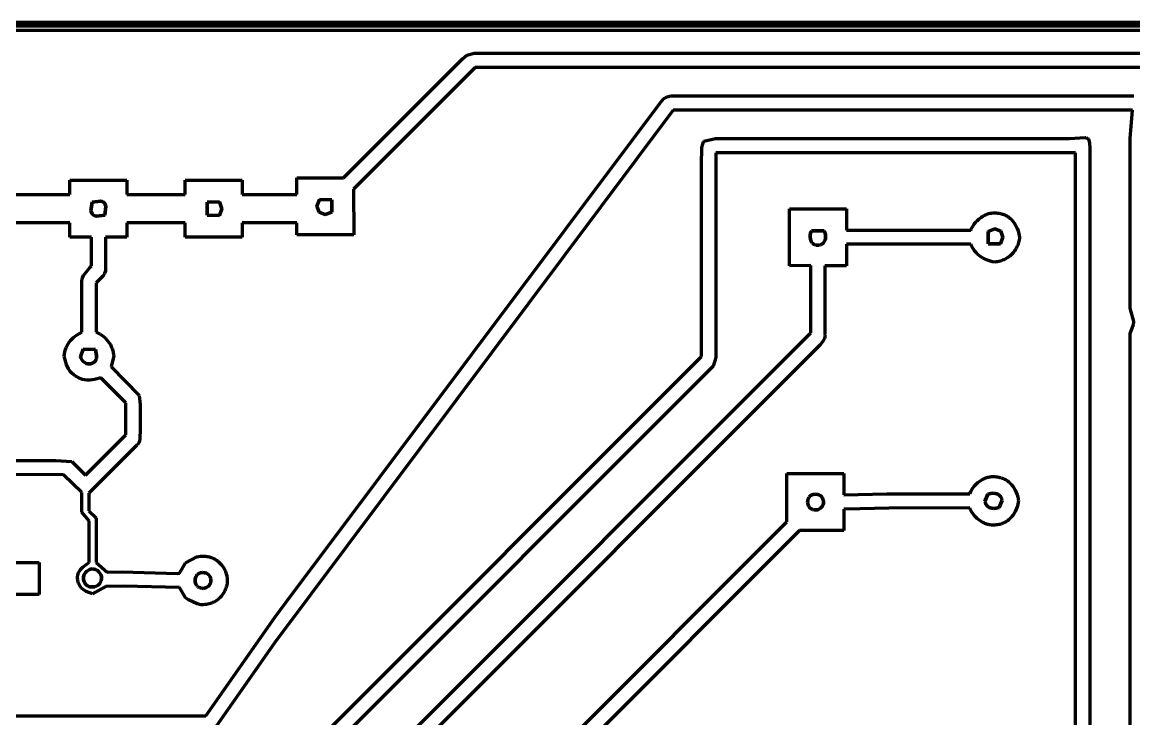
# Model space of a CAD drawing. Header units: millimetres. Extents: x 0 to 15.4, y 0 to 12.6.
# Drawn here: x 5.18 to 11.68, y 8.54 to 12.61 of the extents above; entities that cross this region are included whole.
import ezdxf

# ---------------------------------------------------------------- set-up
doc = ezdxf.new("R2010")
doc.units = ezdxf.units.MM
doc.layers.add('color#000000ff', color=7, linetype='CONTINUOUS', lineweight=100)
doc.layers.add('color#ffffffff', color=7, linetype='CONTINUOUS', lineweight=100)

msp = doc.modelspace()

# ---------------------------------------------------------------- linework, layer by layer
at = {"layer": 'color#000000ff'}
for p, q in [((0.2778, 12.5902), (15.375, 12.5902)), ((15.3472, 12.5625), (0.3055, 12.5625)), ((7.7803, 12.4178), (7.8233, 12.4302)), ((7.8233, 12.4302), (7.8323, 12.4305)), ((7.8323, 12.4305), (13.361, 12.4306)), ((7.0588, 11.7013), (7.7545, 12.3976)), ((7.7545, 12.3976), (7.7803, 12.4178)), ((7.8295, 12.3473), (7.1177, 11.6353)), ((13.4722, 12.3472), (7.8295, 12.3473)), ((8.9062, 12.1349), (8.9301, 12.1623)), ((8.9301, 12.1623), (8.9493, 12.1744)), ((8.9493, 12.1744), (8.9648, 12.1795)), ((8.9648, 12.1795), (8.9781, 12.1809)), ((8.9781, 12.1809), (8.985, 12.1806)), ((8.985, 12.1806), (11.6818, 12.1806)), ((8.9877, 12.0972), (6.6565, 8.9838)), ((6.7219, 9.2171), (8.9062, 12.1349)), ((11.6749, 12.097), (8.9877, 12.0972)), ((11.6596, 11.9311), (11.6749, 12.097)), ((9.1597, 11.8981), (9.1648, 11.9119)), ((9.1648, 11.9119), (9.1669, 11.9165)), ((9.1669, 11.9165), (9.2348, 11.9307)), ((9.2348, 11.9307), (11.3063, 11.9304)), ((11.3063, 11.9304), (11.398, 11.9368)), ((11.398, 11.9368), (11.4011, 11.9363)), ((11.4011, 11.9363), (11.4039, 11.9356)), ((11.4039, 11.9356), (11.4088, 11.9335)), ((11.4088, 11.9335), (11.4128, 11.9307)), ((11.4128, 11.9307), (11.4159, 11.9272)), ((11.4159, 11.9272), (11.4194, 11.9209)), ((11.4194, 11.9209), (11.4231, 11.9033)), ((11.4231, 11.9033), (11.4239, 11.8749)), ((11.6597, 10.9444), (11.6596, 11.9311)), ((9.1527, 11.7767), (9.1552, 11.8792)), ((9.1552, 11.8792), (9.1597, 11.8981)), ((11.3403, 11.8473), (9.2361, 11.8472)), ((9.2361, 11.8472), (9.2361, 10.6512)), ((11.3396, 2.6355), (11.3403, 11.8473)), ((11.4239, 11.8749), (11.4235, 2.7638)), ((9.1528, 10.6564), (9.1527, 11.7767)), ((5.4583, 11.6041), (5.4583, 11.6875)), ((5.4583, 11.6875), (5.7917, 11.6875)), ((5.7917, 11.6875), (5.7917, 11.6041)), ((6.132, 11.6041), (6.1319, 11.6875)), ((6.1319, 11.6875), (6.4653, 11.6875)), ((6.4653, 11.6875), (6.4653, 11.6041)), ((6.7847, 11.6041), (6.7847, 11.7014)), ((6.7847, 11.7014), (7.0588, 11.7013)), ((5.118, 11.6041), (5.4583, 11.6041)), ((5.7917, 11.6041), (6.132, 11.6041)), ((6.4653, 11.6041), (6.7847, 11.6041)), ((7.1177, 11.6353), (7.118, 11.3681)), ((5.5874, 11.5583), (5.581, 11.5084)), ((5.6362, 11.565), (5.5874, 11.5583)), ((5.6466, 11.5626), (5.6362, 11.565)), ((5.6539, 11.5591), (5.6466, 11.5626)), ((5.6607, 11.5538), (5.6539, 11.5591)), ((5.6628, 11.5517), (5.6607, 11.5538)), ((5.6627, 11.4835), (5.6689, 11.5332)), ((5.6689, 11.5332), (5.6628, 11.5517)), ((6.3324, 11.5601), (6.2601, 11.5593)), ((6.2601, 11.5593), (6.2601, 11.4824)), ((6.3322, 11.4815), (6.3467, 11.5205)), ((6.3467, 11.5205), (6.3324, 11.5601)), ((6.9179, 11.5741), (6.9031, 11.5347)), ((6.9031, 11.5347), (6.9165, 11.4997)), ((6.9898, 11.5732), (6.9179, 11.5741)), ((6.9908, 11.5013), (6.9898, 11.5732)), ((9.6667, 11.5208), (10, 11.5208)), ((9.6667, 11.1875), (9.6667, 11.5208)), ((10, 11.5208), (10, 11.3958)), ((5.581, 11.5084), (5.5873, 11.4898)), ((5.5873, 11.4898), (5.5894, 11.4877)), ((5.5894, 11.4877), (5.5962, 11.4825)), ((5.5962, 11.4825), (5.6035, 11.479)), ((5.6035, 11.479), (5.6139, 11.4766)), ((5.6139, 11.4766), (5.6627, 11.4835)), ((6.2601, 11.4824), (6.3322, 11.4815)), ((6.9165, 11.4997), (6.9514, 11.4865)), ((6.9514, 11.4865), (6.9908, 11.5013)), ((10.7552, 11.4396), (10.7601, 11.4453)), ((10.7601, 11.4453), (10.7652, 11.4508)), ((10.7652, 11.4508), (10.7706, 11.456)), ((10.7706, 11.456), (10.7762, 11.461)), ((10.7762, 11.461), (10.782, 11.4657)), ((10.782, 11.4657), (10.788, 11.4701)), ((10.788, 11.4701), (10.7941, 11.4742)), ((10.7941, 11.4742), (10.8005, 11.478)), ((10.8005, 11.478), (10.807, 11.4815)), ((10.807, 11.4815), (10.8136, 11.4847)), ((10.8136, 11.4847), (10.8204, 11.4875)), ((10.8204, 11.4875), (10.8273, 11.49)), ((10.8273, 11.49), (10.8343, 11.4921)), ((10.8343, 11.4921), (10.8414, 11.4938)), ((10.8414, 11.4938), (10.8486, 11.4951)), ((10.8486, 11.4951), (10.8559, 11.496)), ((10.8559, 11.496), (10.8633, 11.4965)), ((10.8633, 11.4965), (10.8707, 11.4965)), ((10.8707, 11.4965), (10.8782, 11.496)), ((10.8782, 11.496), (10.8857, 11.4951)), ((10.8857, 11.4951), (10.8932, 11.4937)), ((10.8932, 11.4937), (10.9007, 11.4918)), ((10.9007, 11.4918), (10.9075, 11.4906)), ((10.9075, 11.4906), (10.9141, 11.4889)), ((10.9141, 11.4889), (10.9204, 11.4869)), ((10.9204, 11.4869), (10.9266, 11.4845)), ((10.9266, 11.4845), (10.9325, 11.4818)), ((10.9325, 11.4818), (10.9383, 11.4787)), ((10.9383, 11.4787), (10.9438, 11.4754)), ((10.9438, 11.4754), (10.9491, 11.4717)), ((10.9491, 11.4717), (10.9543, 11.4678)), ((10.9543, 11.4678), (10.9592, 11.4636)), ((10.9592, 11.4636), (10.9639, 11.4592)), ((10.9639, 11.4592), (10.9727, 11.4497)), ((10.9727, 11.4497), (10.9807, 11.4393)), ((5.4583, 11.4375), (5.118, 11.4375)), ((5.4583, 11.3542), (5.4583, 11.4375)), ((6.132, 11.4375), (5.7917, 11.4375)), ((5.7917, 11.4375), (5.7917, 11.3542)), ((6.132, 11.3542), (6.132, 11.4375)), ((6.7848, 11.4375), (6.4652, 11.4375)), ((6.4652, 11.4375), (6.4653, 11.3542)), ((6.7847, 11.3681), (6.7848, 11.4375)), ((9.7941, 11.3882), (9.7907, 11.3772)), ((9.7956, 11.3916), (9.7941, 11.3882)), ((9.8711, 11.3916), (9.7956, 11.3916)), ((9.8751, 11.3808), (9.8711, 11.3916)), ((9.8775, 11.3692), (9.8751, 11.3808)), ((10, 11.3958), (10.7286, 11.3948)), ((10.7286, 11.3948), (10.7315, 11.4017)), ((10.7315, 11.4017), (10.7347, 11.4084)), ((10.7347, 11.4084), (10.7382, 11.415)), ((10.7382, 11.415), (10.7421, 11.4214)), ((10.7421, 11.4214), (10.7462, 11.4277)), ((10.7462, 11.4277), (10.7506, 11.4338)), ((10.7506, 11.4338), (10.7552, 11.4396)), ((10.8688, 11.4024), (10.8287, 11.3879)), ((10.8287, 11.3879), (10.8296, 11.3157)), ((10.9029, 11.389), (10.8688, 11.4024)), ((10.9163, 11.355), (10.9029, 11.389)), ((10.9807, 11.4393), (10.9879, 11.4282)), ((10.9879, 11.4282), (10.9942, 11.4166)), ((10.9942, 11.4166), (10.9997, 11.4045)), ((10.9997, 11.4045), (11.0044, 11.392)), ((11.0044, 11.392), (11.0098, 11.3729)), ((5.5834, 11.3542), (5.4583, 11.3542)), ((5.5833, 11.1858), (5.5834, 11.3542)), ((5.6666, 11.3542), (5.6662, 11.1653)), ((5.7917, 11.3542), (5.6666, 11.3542)), ((6.4653, 11.3542), (6.132, 11.3542)), ((7.118, 11.3681), (6.7847, 11.3681)), ((9.7888, 11.3656), (9.7886, 11.3538)), ((9.7886, 11.3538), (9.7901, 11.3423)), ((9.7907, 11.3772), (9.7888, 11.3656)), ((9.7901, 11.3423), (9.7921, 11.3351)), ((9.7921, 11.3351), (9.795, 11.3284)), ((9.795, 11.3284), (9.7988, 11.3224)), ((9.7988, 11.3224), (9.801, 11.3197)), ((9.801, 11.3197), (9.8035, 11.3173)), ((9.8035, 11.3173), (9.8062, 11.3151)), ((9.8062, 11.3151), (9.8092, 11.3131)), ((9.8594, 11.3144), (9.8622, 11.3166)), ((9.8622, 11.3166), (9.8648, 11.319)), ((9.8648, 11.319), (9.8671, 11.3217)), ((9.8671, 11.3217), (9.8692, 11.3245)), ((9.8692, 11.3245), (9.8727, 11.3309)), ((9.8727, 11.3309), (9.8753, 11.3379)), ((9.8753, 11.3379), (9.8771, 11.3454)), ((9.8771, 11.3454), (9.8782, 11.3572)), ((9.8782, 11.3572), (9.8775, 11.3692)), ((10.8296, 11.3157), (10.9018, 11.3149)), ((10.9018, 11.3149), (10.9163, 11.355)), ((11.0052, 11.3155), (11.0025, 11.3083)), ((11.0075, 11.3229), (11.0052, 11.3155)), ((11.0095, 11.3304), (11.0075, 11.3229)), ((11.0111, 11.3381), (11.0095, 11.3304)), ((11.0098, 11.3729), (11.0133, 11.3537)), ((11.0124, 11.3458), (11.0111, 11.3381)), ((11.0133, 11.3537), (11.0124, 11.3458)), ((9.8092, 11.3131), (9.8125, 11.3115)), ((9.8125, 11.3115), (9.8159, 11.3102)), ((9.8159, 11.3102), (9.8197, 11.3092)), ((9.8197, 11.3092), (9.8237, 11.3085)), ((9.8237, 11.3085), (9.828, 11.3083)), ((9.828, 11.3083), (9.8325, 11.3084)), ((9.8325, 11.3084), (9.8371, 11.3081)), ((9.8371, 11.3081), (9.8415, 11.3083)), ((9.8415, 11.3083), (9.8456, 11.3088)), ((9.8456, 11.3088), (9.8494, 11.3097)), ((9.8494, 11.3097), (9.853, 11.311)), ((9.853, 11.311), (9.8563, 11.3125)), ((9.8563, 11.3125), (9.8594, 11.3144)), ((10.7286, 11.3135), (10, 11.3125)), ((10, 11.3125), (10, 11.1875)), ((10.7311, 11.3075), (10.7286, 11.3135)), ((10.7369, 11.296), (10.7311, 11.3075)), ((10.7434, 11.285), (10.7369, 11.296)), ((10.7506, 11.2746), (10.7434, 11.285)), ((10.7586, 11.2648), (10.7506, 11.2746)), ((10.7672, 11.2558), (10.7586, 11.2648)), ((10.7765, 11.2474), (10.7672, 11.2558)), ((10.9649, 11.2516), (10.9594, 11.2465)), ((10.9702, 11.257), (10.9649, 11.2516)), ((10.9752, 11.2627), (10.9702, 11.257)), ((10.98, 11.2686), (10.9752, 11.2627)), ((10.9845, 11.2747), (10.98, 11.2686)), ((10.9887, 11.281), (10.9845, 11.2747)), ((10.9926, 11.2875), (10.9887, 11.281)), ((10.9962, 11.2943), (10.9926, 11.2875)), ((10.9995, 11.3012), (10.9962, 11.2943)), ((11.0025, 11.3083), (10.9995, 11.3012)), ((5.576, 11.178), (5.5833, 11.1858)), ((9.7916, 11.1877), (9.6667, 11.1875)), ((9.7917, 10.7953), (9.7916, 11.1877)), ((10, 11.1875), (9.875, 11.1875)), ((9.875, 11.1875), (9.875, 10.7899)), ((10.7863, 11.2398), (10.7765, 11.2474)), ((10.7967, 11.2329), (10.7863, 11.2398)), ((10.8077, 11.2268), (10.7967, 11.2329)), ((10.819, 11.2215), (10.8077, 11.2268)), ((10.8309, 11.217), (10.819, 11.2215)), ((10.8431, 11.2134), (10.8309, 11.217)), ((10.8557, 11.2108), (10.8431, 11.2134)), ((10.8686, 11.209), (10.8557, 11.2108)), ((10.8766, 11.2097), (10.8686, 11.209)), ((10.8844, 11.2107), (10.8766, 11.2097)), ((10.8922, 11.2122), (10.8844, 11.2107)), ((10.8997, 11.2141), (10.8922, 11.2122)), ((10.9071, 11.2163), (10.8997, 11.2141)), ((10.9143, 11.2189), (10.9071, 11.2163)), ((10.9214, 11.2219), (10.9143, 11.2189)), ((10.9282, 11.2252), (10.9214, 11.2219)), ((10.9349, 11.2288), (10.9282, 11.2252)), ((10.9413, 11.2328), (10.9349, 11.2288)), ((10.9476, 11.2371), (10.9413, 11.2328)), ((10.9536, 11.2417), (10.9476, 11.2371)), ((10.9594, 11.2465), (10.9536, 11.2417)), ((5.531, 11.117), (5.5365, 11.1302)), ((5.5365, 11.1302), (5.576, 11.178)), ((5.6521, 11.1282), (5.6111, 11.0865)), ((5.6611, 11.1422), (5.6521, 11.1282)), ((5.6646, 11.1515), (5.6611, 11.1422)), ((5.6659, 11.1582), (5.6646, 11.1515)), ((5.6662, 11.1653), (5.6659, 11.1582)), ((5.5279, 10.7983), (5.5282, 11.0988)), ((5.5282, 11.0988), (5.5288, 11.1063)), ((5.5288, 11.1063), (5.531, 11.117)), ((5.6111, 11.0865), (5.611, 10.7981)), ((11.6597, 10.9384), (11.6597, 10.9444)), ((11.681, 10.8613), (11.6597, 10.9384)), ((11.6811, 10.8583), (11.681, 10.8613)), ((5.5106, 10.79), (5.522, 10.7957)), ((5.522, 10.7957), (5.5279, 10.7983)), ((5.611, 10.7981), (5.6227, 10.793)), ((6.1424, 7.1458), (9.7917, 10.7953)), ((11.6606, 10.7908), (11.6792, 10.8437)), ((11.6792, 10.8437), (11.6811, 10.8583)), ((5.4413, 10.7199), (5.4475, 10.7307)), ((5.4475, 10.7307), (5.4544, 10.741)), ((5.4544, 10.741), (5.4621, 10.7507)), ((5.4621, 10.7507), (5.4705, 10.7599)), ((5.4705, 10.7599), (5.4796, 10.7684)), ((5.4796, 10.7684), (5.4893, 10.7763)), ((5.4893, 10.7763), (5.4996, 10.7835)), ((5.4996, 10.7835), (5.5106, 10.79)), ((5.6227, 10.793), (5.6339, 10.7871)), ((5.6339, 10.7871), (5.6445, 10.7804)), ((5.6445, 10.7804), (5.6545, 10.7729)), ((5.6545, 10.7729), (5.6639, 10.7648)), ((5.6639, 10.7648), (5.6726, 10.756)), ((5.6726, 10.756), (5.6806, 10.7465)), ((5.6806, 10.7465), (5.6878, 10.7365)), ((5.6878, 10.7365), (5.6943, 10.726)), ((9.8612, 10.7425), (9.8467, 10.7248)), ((9.8679, 10.7541), (9.8612, 10.7425)), ((9.8714, 10.7624), (9.8679, 10.7541)), ((9.8738, 10.771), (9.8714, 10.7624)), ((9.8746, 10.7755), (9.8738, 10.771)), ((9.875, 10.7802), (9.8746, 10.7755)), ((9.875, 10.7899), (9.8752, 10.785)), ((9.8752, 10.785), (9.875, 10.7802)), ((11.6597, 3.1089), (11.66, 10.7789)), ((11.66, 10.7789), (11.6606, 10.7908)), ((5.4243, 10.6592), (5.4258, 10.6721)), ((5.4258, 10.6721), (5.4282, 10.6847)), ((5.4282, 10.6847), (5.4317, 10.6968)), ((5.4317, 10.6968), (5.4361, 10.7086)), ((5.4361, 10.7086), (5.4413, 10.7199)), ((5.536, 10.6989), (5.5194, 10.6551)), ((5.6071, 10.6972), (5.536, 10.6989)), ((5.614, 10.6604), (5.6071, 10.6972)), ((5.6943, 10.726), (5.7, 10.7149)), ((5.7, 10.7149), (5.7047, 10.7035)), ((5.7047, 10.7035), (5.7086, 10.6915)), ((5.7086, 10.6915), (5.7115, 10.6793)), ((5.7115, 10.6793), (5.7135, 10.6667)), ((5.7135, 10.6667), (5.7141, 10.6603)), ((9.804, 10.6825), (6.184, 7.0625)), ((9.8467, 10.7248), (9.804, 10.6825)), ((5.4376, 10.6096), (5.4243, 10.6592)), ((5.4495, 10.5844), (5.4376, 10.6096)), ((5.5194, 10.6551), (5.5216, 10.649)), ((5.5216, 10.649), (5.5277, 10.6377)), ((5.5277, 10.6377), (5.5357, 10.6281)), ((5.5357, 10.6281), (5.5454, 10.6205)), ((5.5454, 10.6205), (5.5535, 10.6164)), ((5.5535, 10.6164), (5.5623, 10.6139)), ((5.5623, 10.6139), (5.5714, 10.6132)), ((5.5714, 10.6132), (5.5777, 10.6138)), ((5.5777, 10.6138), (5.584, 10.6154)), ((5.584, 10.6154), (5.5904, 10.6179)), ((5.5904, 10.6179), (5.5937, 10.6193)), ((5.5937, 10.6193), (5.5966, 10.6208)), ((5.5966, 10.6208), (5.5993, 10.6225)), ((5.5993, 10.6225), (5.6039, 10.6265)), ((5.6039, 10.6265), (5.6076, 10.6311)), ((5.6076, 10.6311), (5.6103, 10.6362)), ((5.6103, 10.6362), (5.6129, 10.6448)), ((5.6129, 10.6448), (5.614, 10.6604)), ((5.7141, 10.6603), (5.6996, 10.5958)), ((6.3047, 7.8085), (9.1528, 10.6564)), ((9.2203, 10.6002), (9.2145, 10.5937)), ((9.2361, 10.6512), (9.2203, 10.6002)), ((5.46, 10.5692), (5.4495, 10.5844)), ((5.4693, 10.5589), (5.46, 10.5692)), ((5.48, 10.5498), (5.4693, 10.5589)), ((5.488, 10.5444), (5.48, 10.5498)), ((5.4925, 10.541), (5.488, 10.5444)), ((5.5018, 10.5349), (5.4925, 10.541)), ((5.5114, 10.5298), (5.5018, 10.5349)), ((5.6996, 10.5958), (5.863, 10.4293)), ((9.2145, 10.5937), (6.3667, 7.7446)), ((5.5214, 10.5258), (5.5114, 10.5298)), ((5.5317, 10.5227), (5.5214, 10.5258)), ((5.5422, 10.5205), (5.5317, 10.5227)), ((5.5583, 10.5188), (5.5422, 10.5205)), ((5.5746, 10.5188), (5.5583, 10.5188)), ((5.6018, 10.5219), (5.5746, 10.5188)), ((5.6386, 10.5318), (5.6018, 10.5219)), ((5.785, 10.3852), (5.6386, 10.5318)), ((5.863, 10.4293), (5.8684, 10.3763)), ((5.785, 10.1981), (5.785, 10.3852)), ((5.8684, 10.3763), (5.8683, 10.2356)), ((5.8683, 10.2356), (5.8671, 10.1713)), ((5.5487, 9.9617), (5.785, 10.1981)), ((5.8571, 10.1458), (5.8524, 10.1403)), ((5.8608, 10.1517), (5.8571, 10.1458)), ((5.8637, 10.158), (5.8608, 10.1517)), ((5.8671, 10.1713), (5.8637, 10.158)), ((5.8497, 10.1377), (5.5694, 9.8575)), ((5.8524, 10.1403), (5.8497, 10.1377)), ((3.9659, 10.0476), (5.375, 10.0488)), ((5.375, 10.0488), (5.4686, 10.0416)), ((5.4686, 10.0416), (5.5487, 9.9617)), ((5.4202, 9.9653), (3.9659, 9.9663)), ((5.5278, 9.861), (5.4202, 9.9653)), ((9.6528, 9.9722), (9.9861, 9.9722)), ((9.6528, 9.6906), (9.6528, 9.9722)), ((9.9861, 9.9722), (9.9861, 9.8472)), ((10.8162, 9.9473), (10.8226, 9.9494)), ((10.8226, 9.9494), (10.8291, 9.9512)), ((10.8291, 9.9512), (10.8357, 9.9527)), ((10.8357, 9.9527), (10.8423, 9.9538)), ((10.8423, 9.9538), (10.8491, 9.9545)), ((10.8491, 9.9545), (10.856, 9.9548)), ((10.856, 9.9548), (10.8629, 9.9547)), ((10.8629, 9.9547), (10.8699, 9.9543)), ((10.8699, 9.9543), (10.877, 9.9534)), ((10.877, 9.9534), (10.8844, 9.9527)), ((10.8844, 9.9527), (10.8917, 9.9515)), ((10.8917, 9.9515), (10.8987, 9.9499)), ((10.8987, 9.9499), (10.9056, 9.948)), ((10.7343, 9.8782), (10.7421, 9.8896)), ((10.7421, 9.8896), (10.7506, 9.9004)), ((10.7506, 9.9004), (10.7599, 9.9105)), ((10.7599, 9.9105), (10.7699, 9.9198)), ((10.7699, 9.9198), (10.7806, 9.9282)), ((10.7806, 9.9282), (10.7919, 9.9357)), ((10.7919, 9.9357), (10.7978, 9.939)), ((10.7978, 9.939), (10.8038, 9.9421)), ((10.8038, 9.9421), (10.81, 9.9449)), ((10.81, 9.9449), (10.8162, 9.9473)), ((10.9056, 9.948), (10.9124, 9.9456)), ((10.9124, 9.9456), (10.9189, 9.9429)), ((10.9189, 9.9429), (10.9253, 9.9398)), ((10.9253, 9.9398), (10.9314, 9.9364)), ((10.9314, 9.9364), (10.9374, 9.9326)), ((10.9374, 9.9326), (10.9432, 9.9285)), ((10.9432, 9.9285), (10.9487, 9.9242)), ((10.9487, 9.9242), (10.9541, 9.9195)), ((10.9541, 9.9195), (10.9592, 9.9146)), ((10.9592, 9.9146), (10.9641, 9.9095)), ((10.9641, 9.9095), (10.9688, 9.9041)), ((10.9688, 9.9041), (10.9732, 9.8985)), ((10.9732, 9.8985), (10.9774, 9.8926)), ((10.9774, 9.8926), (10.9813, 9.8866)), ((10.9813, 9.8866), (10.9884, 9.8741)), ((5.5277, 9.7467), (5.5278, 9.861)), ((5.5694, 9.8575), (5.5694, 9.7536)), ((9.7753, 9.8199), (9.7739, 9.8125)), ((9.7778, 9.827), (9.7753, 9.8199)), ((9.7813, 9.8335), (9.7778, 9.827)), ((9.7835, 9.8365), (9.7813, 9.8335)), ((9.7859, 9.8393), (9.7835, 9.8365)), ((9.7886, 9.8418), (9.7859, 9.8393)), ((9.7915, 9.8442), (9.7886, 9.8418)), ((9.7947, 9.8462), (9.7915, 9.8442)), ((9.8057, 9.85), (9.7947, 9.8462)), ((9.8205, 9.8514), (9.8057, 9.85)), ((9.8324, 9.8498), (9.8205, 9.8514)), ((9.8434, 9.8458), (9.8324, 9.8498)), ((9.8506, 9.8411), (9.8434, 9.8458)), ((9.8547, 9.8372), (9.8506, 9.8411)), ((9.8582, 9.8327), (9.8547, 9.8372)), ((9.861, 9.8276), (9.8582, 9.8327)), ((9.8629, 9.8218), (9.861, 9.8276)), ((9.8635, 9.8186), (9.8629, 9.8218)), ((9.9861, 9.8472), (10.2363, 9.8536)), ((10.2363, 9.8536), (10.7215, 9.8541)), ((10.7215, 9.8541), (10.7275, 9.8664)), ((10.7275, 9.8664), (10.7343, 9.8782)), ((10.8277, 9.8515), (10.8111, 9.808)), ((10.8455, 9.8563), (10.8277, 9.8515)), ((10.8598, 9.8573), (10.8455, 9.8563)), ((10.8702, 9.8563), (10.8598, 9.8573)), ((10.8799, 9.8536), (10.8702, 9.8563)), ((10.886, 9.8509), (10.8799, 9.8536)), ((10.8917, 9.8474), (10.886, 9.8509)), ((10.8969, 9.8431), (10.8917, 9.8474)), ((10.9015, 9.8379), (10.8969, 9.8431)), ((10.9054, 9.8319), (10.9015, 9.8379)), ((10.9087, 9.8249), (10.9054, 9.8319)), ((10.91, 9.8211), (10.9087, 9.8249)), ((10.9112, 9.817), (10.91, 9.8211)), ((10.9884, 9.8741), (10.9944, 9.861)), ((10.9944, 9.861), (10.9993, 9.8474)), ((10.9993, 9.8474), (11.003, 9.8335)), ((11.003, 9.8335), (11.0044, 9.8265)), ((11.0044, 9.8265), (11.0055, 9.8194)), ((11.0055, 9.8194), (11.0063, 9.8123)), ((9.7739, 9.8125), (9.7735, 9.8049)), ((9.7735, 9.8049), (9.7741, 9.7974)), ((9.7741, 9.7974), (9.7757, 9.7901)), ((9.7757, 9.7901), (9.7783, 9.7832)), ((9.7783, 9.7832), (9.782, 9.7769)), ((9.782, 9.7769), (9.7842, 9.7741)), ((9.7842, 9.7741), (9.7866, 9.7714)), ((9.7866, 9.7714), (9.7893, 9.769)), ((9.7893, 9.769), (9.7922, 9.7669)), ((9.7922, 9.7669), (9.7954, 9.7651)), ((9.7954, 9.7651), (9.7988, 9.7635)), ((9.7988, 9.7635), (9.8025, 9.7623)), ((9.8025, 9.7623), (9.8064, 9.7615)), ((9.8064, 9.7615), (9.8099, 9.7604)), ((9.8099, 9.7604), (9.8135, 9.7596)), ((9.8135, 9.7596), (9.817, 9.7592)), ((9.817, 9.7592), (9.8239, 9.7591)), ((9.8239, 9.7591), (9.8307, 9.7602)), ((9.8307, 9.7602), (9.8371, 9.7623)), ((9.8371, 9.7623), (9.8431, 9.7654)), ((9.8431, 9.7654), (9.8486, 9.7692)), ((9.8486, 9.7692), (9.8535, 9.7738)), ((9.8535, 9.7738), (9.8578, 9.7791)), ((9.8578, 9.7791), (9.8612, 9.7849)), ((9.8612, 9.7849), (9.8638, 9.7911)), ((9.8646, 9.8151), (9.8635, 9.8186)), ((9.8638, 9.7911), (9.8654, 9.7977)), ((9.8654, 9.8116), (9.8646, 9.8151)), ((9.866, 9.8045), (9.8654, 9.8116)), ((9.8654, 9.7977), (9.866, 9.8045)), ((9.9952, 9.764), (9.9861, 9.7639)), ((9.9861, 9.7639), (9.9861, 9.6389)), ((10.2492, 9.7699), (9.9952, 9.764)), ((10.7215, 9.7709), (10.2492, 9.7699)), ((10.7244, 9.7647), (10.7215, 9.7709)), ((10.7308, 9.7527), (10.7244, 9.7647)), ((10.8111, 9.808), (10.8122, 9.8039)), ((10.8122, 9.8039), (10.8135, 9.8001)), ((10.8135, 9.8001), (10.8167, 9.7932)), ((10.8167, 9.7932), (10.8207, 9.7871)), ((10.8207, 9.7871), (10.8253, 9.782)), ((10.8253, 9.782), (10.8304, 9.7776)), ((10.8304, 9.7776), (10.8361, 9.7741)), ((10.8361, 9.7741), (10.8422, 9.7714)), ((10.8422, 9.7714), (10.852, 9.7688)), ((10.852, 9.7688), (10.8623, 9.7678)), ((10.8623, 9.7678), (10.8767, 9.7688)), ((10.8767, 9.7688), (10.8946, 9.7735)), ((10.8946, 9.7735), (10.9112, 9.817)), ((10.9942, 9.7637), (10.9882, 9.7507)), ((10.9991, 9.7773), (10.9942, 9.7637)), ((11.0029, 9.7912), (10.9991, 9.7773)), ((11.0054, 9.8052), (11.0029, 9.7912)), ((11.0063, 9.8123), (11.0054, 9.8052)), ((5.5695, 9.6964), (5.5277, 9.7467)), ((5.5694, 9.7536), (5.6112, 9.7122)), ((5.5695, 9.4512), (5.5695, 9.6964)), ((5.6112, 9.7122), (5.611, 9.4517)), ((6.8991, 6.9372), (9.6528, 9.6906)), ((10.7381, 9.7411), (10.7308, 9.7527)), ((10.7462, 9.73), (10.7381, 9.7411)), ((10.7551, 9.7195), (10.7462, 9.73)), ((10.7648, 9.7098), (10.7551, 9.7195)), ((10.7751, 9.7009), (10.7648, 9.7098)), ((10.7861, 9.6929), (10.7751, 9.7009)), ((10.7977, 9.686), (10.7861, 9.6929)), ((10.9373, 9.6923), (10.9313, 9.6885)), ((10.943, 9.6963), (10.9373, 9.6923)), ((10.9486, 9.7007), (10.943, 9.6963)), ((10.9539, 9.7053), (10.9486, 9.7007)), ((10.959, 9.7102), (10.9539, 9.7053)), ((10.9639, 9.7154), (10.959, 9.7102)), ((10.9686, 9.7208), (10.9639, 9.7154)), ((10.973, 9.7264), (10.9686, 9.7208)), ((10.9772, 9.7322), (10.973, 9.7264)), ((10.9811, 9.7382), (10.9772, 9.7322)), ((10.9882, 9.7507), (10.9811, 9.7382)), ((9.7258, 9.6389), (6.9411, 6.854)), ((9.9861, 9.6389), (9.7258, 9.6389)), ((10.8037, 9.6829), (10.7977, 9.686)), ((10.8099, 9.6802), (10.8037, 9.6829)), ((10.8161, 9.6777), (10.8099, 9.6802)), ((10.8225, 9.6756), (10.8161, 9.6777)), ((10.829, 9.6738), (10.8225, 9.6756)), ((10.8356, 9.6724), (10.829, 9.6738)), ((10.8422, 9.6713), (10.8356, 9.6724)), ((10.849, 9.6705), (10.8422, 9.6713)), ((10.8559, 9.6702), (10.849, 9.6705)), ((10.8628, 9.6703), (10.8559, 9.6702)), ((10.8698, 9.6707), (10.8628, 9.6703)), ((10.8769, 9.6716), (10.8698, 9.6707)), ((10.8843, 9.6723), (10.8769, 9.6716)), ((10.8915, 9.6735), (10.8843, 9.6723)), ((10.8986, 9.675), (10.8915, 9.6735)), ((10.9055, 9.677), (10.8986, 9.675)), ((10.9122, 9.6793), (10.9055, 9.677)), ((10.9188, 9.682), (10.9122, 9.6793)), ((10.9251, 9.6851), (10.9188, 9.682)), ((10.9313, 9.6885), (10.9251, 9.6851)), ((5.0903, 9.4514), (5.2778, 9.4514)), ((5.2778, 9.4514), (5.2778, 9.2639)), ((5.5327, 9.4249), (5.558, 9.4444)), ((5.558, 9.4444), (5.5695, 9.4512)), ((5.611, 9.4517), (5.6764, 9.3952)), ((6.099, 9.3888), (6.1337, 9.4498)), ((6.1337, 9.4498), (6.1999, 9.4841)), ((6.1999, 9.4841), (6.2211, 9.4889)), ((6.2211, 9.4889), (6.2341, 9.4897)), ((6.2341, 9.4897), (6.2475, 9.4888)), ((6.2475, 9.4888), (6.252, 9.4881)), ((6.252, 9.4881), (6.2588, 9.4875)), ((6.2588, 9.4875), (6.2655, 9.4864)), ((6.2655, 9.4864), (6.2721, 9.485)), ((6.2721, 9.485), (6.2785, 9.4833)), ((6.2785, 9.4833), (6.2849, 9.4812)), ((6.2849, 9.4812), (6.2911, 9.4787)), ((6.2911, 9.4787), (6.2972, 9.476)), ((6.2972, 9.476), (6.3031, 9.4729)), ((6.3031, 9.4729), (6.3089, 9.4696)), ((6.3089, 9.4696), (6.3144, 9.466)), ((6.3144, 9.466), (6.3199, 9.4621)), ((6.3199, 9.4621), (6.3251, 9.4579)), ((6.3251, 9.4579), (6.335, 9.4489)), ((6.335, 9.4489), (6.344, 9.439)), ((6.344, 9.439), (6.3521, 9.4283)), ((5.5028, 9.3673), (5.5039, 9.3762)), ((5.5028, 9.3627), (5.5028, 9.3673)), ((5.5039, 9.3762), (5.506, 9.3847)), ((5.506, 9.3847), (5.509, 9.3929)), ((5.509, 9.3929), (5.513, 9.4006)), ((5.513, 9.4006), (5.5205, 9.4116)), ((5.5205, 9.4116), (5.5327, 9.4249)), ((5.5377, 9.3673), (5.537, 9.3601)), ((5.5394, 9.3744), (5.5377, 9.3673)), ((5.542, 9.3812), (5.5394, 9.3744)), ((5.5454, 9.3876), (5.542, 9.3812)), ((5.5497, 9.3935), (5.5454, 9.3876)), ((5.5547, 9.3989), (5.5497, 9.3935)), ((5.5603, 9.4038), (5.5547, 9.3989)), ((5.5665, 9.4079), (5.5603, 9.4038)), ((5.5732, 9.4113), (5.5665, 9.4079)), ((5.5804, 9.4138), (5.5732, 9.4113)), ((5.588, 9.4153), (5.5804, 9.4138)), ((5.5978, 9.4139), (5.588, 9.4153)), ((5.6074, 9.4108), (5.5978, 9.4139)), ((5.6192, 9.4043), (5.6074, 9.4108)), ((5.627, 9.3979), (5.6192, 9.4043)), ((5.6337, 9.3904), (5.627, 9.3979)), ((5.6388, 9.3819), (5.6337, 9.3904)), ((5.6412, 9.3758), (5.6388, 9.3819)), ((5.6428, 9.3694), (5.6412, 9.3758)), ((5.6435, 9.3628), (5.6428, 9.3694)), ((5.6764, 9.3952), (5.7639, 9.3968)), ((5.7639, 9.3968), (6.0844, 9.3885)), ((6.0844, 9.3885), (6.099, 9.3888)), ((6.1944, 9.3685), (6.1919, 9.3614)), ((6.1979, 9.3751), (6.1944, 9.3685)), ((6.2001, 9.3781), (6.1979, 9.3751)), ((6.2025, 9.3809), (6.2001, 9.3781)), ((6.2052, 9.3835), (6.2025, 9.3809)), ((6.2081, 9.3858), (6.2052, 9.3835)), ((6.2113, 9.3879), (6.2081, 9.3858)), ((6.2224, 9.3917), (6.2113, 9.3879)), ((6.2344, 9.3931), (6.2224, 9.3917)), ((6.2464, 9.3921), (6.2344, 9.3931)), ((6.2577, 9.3886), (6.2464, 9.3921)), ((6.2653, 9.3843), (6.2577, 9.3886)), ((6.2717, 9.3786), (6.2653, 9.3843)), ((6.2752, 9.374), (6.2717, 9.3786)), ((6.2779, 9.3688), (6.2752, 9.374)), ((6.2797, 9.3629), (6.2779, 9.3688)), ((6.3521, 9.4283), (6.3593, 9.4169)), ((6.3593, 9.4169), (6.3654, 9.4049)), ((6.3654, 9.4049), (6.3704, 9.3924)), ((6.3704, 9.3924), (6.3724, 9.3861)), ((6.3724, 9.3861), (6.3742, 9.3796)), ((6.3742, 9.3796), (6.3756, 9.3731)), ((6.3756, 9.3731), (6.3767, 9.3665)), ((6.3767, 9.3665), (6.3775, 9.3598)), ((5.503, 9.3581), (5.5028, 9.3627)), ((5.5036, 9.3533), (5.503, 9.3581)), ((5.5045, 9.3485), (5.5036, 9.3533)), ((5.5049, 9.3438), (5.5045, 9.3485)), ((5.5057, 9.3393), (5.5049, 9.3438)), ((5.5079, 9.3308), (5.5057, 9.3393)), ((5.5111, 9.3229), (5.5079, 9.3308)), ((5.5153, 9.3157), (5.5111, 9.3229)), ((5.5202, 9.309), (5.5153, 9.3157)), ((5.5259, 9.3028), (5.5202, 9.309)), ((5.5355, 9.2946), (5.5259, 9.3028)), ((5.537, 9.3601), (5.5374, 9.3527)), ((5.5374, 9.3527), (5.5389, 9.3453)), ((5.5389, 9.3453), (5.5416, 9.3379)), ((5.5416, 9.3379), (5.5434, 9.3342)), ((5.5434, 9.3342), (5.5458, 9.3302)), ((5.5458, 9.3302), (5.5484, 9.3265)), ((5.5484, 9.3265), (5.5514, 9.3232)), ((5.5514, 9.3232), (5.5546, 9.3203)), ((5.5546, 9.3203), (5.558, 9.3176)), ((5.558, 9.3176), (5.5616, 9.3154)), ((5.5616, 9.3154), (5.5654, 9.3134)), ((5.5654, 9.3134), (5.5694, 9.3118)), ((5.5694, 9.3118), (5.5735, 9.3105)), ((5.5735, 9.3105), (5.5777, 9.3096)), ((5.5777, 9.3096), (5.582, 9.309)), ((5.582, 9.309), (5.5863, 9.3087)), ((5.5863, 9.3087), (5.5906, 9.3087)), ((5.6673, 9.3123), (5.5901, 9.2696)), ((5.5906, 9.3087), (5.5949, 9.309)), ((5.5949, 9.309), (5.5992, 9.3096)), ((5.5992, 9.3096), (5.6035, 9.3106)), ((5.6035, 9.3106), (5.6076, 9.3118)), ((5.6076, 9.3118), (5.6117, 9.3134)), ((5.6117, 9.3134), (5.6156, 9.3152)), ((5.6156, 9.3152), (5.6194, 9.3173)), ((5.6194, 9.3173), (5.6229, 9.3197)), ((5.6229, 9.3197), (5.6263, 9.3225)), ((5.6263, 9.3225), (5.6294, 9.3254)), ((5.6294, 9.3254), (5.6322, 9.3287)), ((5.6322, 9.3287), (5.6348, 9.3322)), ((5.6348, 9.3322), (5.637, 9.3361)), ((5.637, 9.3361), (5.6389, 9.3401)), ((5.6389, 9.3401), (5.6404, 9.3445)), ((5.6404, 9.3445), (5.6415, 9.3491)), ((5.6415, 9.3491), (5.643, 9.356)), ((5.643, 9.356), (5.6435, 9.3628)), ((5.7717, 9.3134), (5.6673, 9.3123)), ((6.0991, 9.3058), (5.7717, 9.3134)), ((6.1337, 9.2447), (6.0991, 9.3058)), ((6.1905, 9.354), (6.1901, 9.3464)), ((6.1901, 9.3464), (6.1908, 9.3389)), ((6.1919, 9.3614), (6.1905, 9.354)), ((6.1908, 9.3389), (6.1925, 9.3316)), ((6.1925, 9.3316), (6.1951, 9.3247)), ((6.1951, 9.3247), (6.1988, 9.3184)), ((6.1988, 9.3184), (6.201, 9.3155)), ((6.201, 9.3155), (6.2035, 9.3129)), ((6.2035, 9.3129), (6.2062, 9.3105)), ((6.2062, 9.3105), (6.2092, 9.3084)), ((6.2092, 9.3084), (6.2124, 9.3066)), ((6.2124, 9.3066), (6.2158, 9.3051)), ((6.2158, 9.3051), (6.2195, 9.3039)), ((6.2195, 9.3039), (6.2234, 9.3031)), ((6.2234, 9.3031), (6.2269, 9.302)), ((6.2269, 9.302), (6.2304, 9.3013)), ((6.2304, 9.3013), (6.2374, 9.3007)), ((6.2374, 9.3007), (6.2442, 9.3013)), ((6.2442, 9.3013), (6.2507, 9.3029)), ((6.2507, 9.3029), (6.2569, 9.3054)), ((6.2569, 9.3054), (6.2626, 9.3088)), ((6.2626, 9.3088), (6.2678, 9.313)), ((6.2678, 9.313), (6.2723, 9.3179)), ((6.2723, 9.3179), (6.2762, 9.3234)), ((6.2762, 9.3234), (6.2792, 9.3293)), ((6.2792, 9.3293), (6.2813, 9.3357)), ((6.2803, 9.3597), (6.2797, 9.3629)), ((6.2813, 9.3562), (6.2803, 9.3597)), ((6.2825, 9.3492), (6.2813, 9.3562)), ((6.2813, 9.3357), (6.2825, 9.3423)), ((6.2825, 9.3423), (6.2825, 9.3492)), ((6.3696, 9.2997), (6.3667, 9.2926)), ((6.372, 9.3069), (6.3696, 9.2997)), ((6.3741, 9.3143), (6.372, 9.3069)), ((6.3757, 9.3217), (6.3741, 9.3143)), ((6.377, 9.3293), (6.3757, 9.3217)), ((6.3778, 9.3369), (6.377, 9.3293)), ((6.3775, 9.3598), (6.3781, 9.3521)), ((6.3782, 9.3445), (6.3778, 9.3369)), ((6.3781, 9.3521), (6.3782, 9.3445)), ((5.2778, 9.2639), (5.0903, 9.2639)), ((5.5538, 9.2833), (5.5355, 9.2946)), ((5.5901, 9.2696), (5.5538, 9.2833)), ((6.1519, 9.2334), (6.1337, 9.2447)), ((6.3262, 9.2375), (6.3203, 9.2327)), ((6.3319, 9.2426), (6.3262, 9.2375)), ((6.3373, 9.248), (6.3319, 9.2426)), ((6.3425, 9.2537), (6.3373, 9.248)), ((6.3473, 9.2596), (6.3425, 9.2537)), ((6.3518, 9.2658), (6.3473, 9.2596)), ((6.3561, 9.2722), (6.3518, 9.2658)), ((6.36, 9.2788), (6.3561, 9.2722)), ((6.3635, 9.2856), (6.36, 9.2788)), ((6.3667, 9.2926), (6.3635, 9.2856)), ((6.2027, 9.2095), (6.1519, 9.2334)), ((6.2236, 9.2053), (6.2027, 9.2095)), ((6.2366, 9.2048), (6.2236, 9.2053)), ((6.2498, 9.206), (6.2366, 9.2048)), ((6.2576, 9.2067), (6.2498, 9.206)), ((6.2652, 9.2078), (6.2576, 9.2067)), ((6.2727, 9.2095), (6.2652, 9.2078)), ((6.2801, 9.2116), (6.2727, 9.2095)), ((6.2872, 9.2141), (6.2801, 9.2116)), ((6.2943, 9.2171), (6.2872, 9.2141)), ((6.3011, 9.2204), (6.2943, 9.2171)), ((6.3077, 9.2242), (6.3011, 9.2204)), ((6.3141, 9.2283), (6.3077, 9.2242)), ((6.3203, 9.2327), (6.3141, 9.2283)), ((6.6544, 9.1278), (6.7219, 9.2171)), ((6.2524, 8.5556), (6.6544, 9.1278)), ((6.6565, 8.9838), (6.2983, 8.4722)), ((4.7323, 8.5555), (6.2524, 8.5556))]:
    msp.add_line(p, q, dxfattribs=at)
at = {"layer": 'color#ffffffff'}
for p, q in [((0, 12.6111), (15.4444, 12.6111)), ((15.375, 12.5902), (0.2778, 12.5902)), ((5.581, 11.5084), (5.5874, 11.5583)), ((5.5874, 11.5583), (5.6362, 11.565)), ((5.6362, 11.565), (5.6466, 11.5626)), ((5.6466, 11.5626), (5.6539, 11.5591)), ((5.6539, 11.5591), (5.6607, 11.5538)), ((5.6607, 11.5538), (5.6628, 11.5517)), ((5.6689, 11.5332), (5.6627, 11.4835)), ((5.6628, 11.5517), (5.6689, 11.5332)), ((6.2601, 11.5593), (6.3324, 11.5601)), ((6.2601, 11.4824), (6.2601, 11.5593)), ((6.3467, 11.5205), (6.3322, 11.4815)), ((6.3324, 11.5601), (6.3467, 11.5205)), ((6.9031, 11.5347), (6.9179, 11.5741)), ((6.9165, 11.4997), (6.9031, 11.5347)), ((6.9179, 11.5741), (6.9898, 11.5732)), ((6.9898, 11.5732), (6.9908, 11.5013)), ((5.5873, 11.4898), (5.581, 11.5084)), ((5.5894, 11.4877), (5.5873, 11.4898)), ((5.5962, 11.4825), (5.5894, 11.4877)), ((5.6035, 11.479), (5.5962, 11.4825)), ((5.6139, 11.4766), (5.6035, 11.479)), ((5.6627, 11.4835), (5.6139, 11.4766)), ((6.3322, 11.4815), (6.2601, 11.4824)), ((6.9514, 11.4865), (6.9165, 11.4997)), ((6.9908, 11.5013), (6.9514, 11.4865)), ((9.7907, 11.3772), (9.7941, 11.3882)), ((9.7941, 11.3882), (9.7956, 11.3916)), ((9.7956, 11.3916), (9.8711, 11.3916)), ((9.8711, 11.3916), (9.8751, 11.3808)), ((9.8751, 11.3808), (9.8775, 11.3692)), ((10.8287, 11.3879), (10.8688, 11.4024)), ((10.8296, 11.3157), (10.8287, 11.3879)), ((10.8688, 11.4024), (10.9029, 11.389)), ((10.9029, 11.389), (10.9163, 11.355)), ((9.7886, 11.3538), (9.7888, 11.3656)), ((9.7901, 11.3423), (9.7886, 11.3538)), ((9.7888, 11.3656), (9.7907, 11.3772)), ((9.7921, 11.3351), (9.7901, 11.3423)), ((9.795, 11.3284), (9.7921, 11.3351)), ((9.7988, 11.3224), (9.795, 11.3284)), ((9.801, 11.3197), (9.7988, 11.3224)), ((9.8035, 11.3173), (9.801, 11.3197)), ((9.8062, 11.3151), (9.8035, 11.3173)), ((9.8092, 11.3131), (9.8062, 11.3151)), ((9.8622, 11.3166), (9.8594, 11.3144)), ((9.8648, 11.319), (9.8622, 11.3166)), ((9.8671, 11.3217), (9.8648, 11.319)), ((9.8692, 11.3245), (9.8671, 11.3217)), ((9.8727, 11.3309), (9.8692, 11.3245)), ((9.8753, 11.3379), (9.8727, 11.3309)), ((9.8771, 11.3454), (9.8753, 11.3379)), ((9.8782, 11.3572), (9.8771, 11.3454)), ((9.8775, 11.3692), (9.8782, 11.3572)), ((10.9018, 11.3149), (10.8296, 11.3157)), ((10.9163, 11.355), (10.9018, 11.3149)), ((9.8125, 11.3115), (9.8092, 11.3131)), ((9.8159, 11.3102), (9.8125, 11.3115)), ((9.8197, 11.3092), (9.8159, 11.3102)), ((9.8237, 11.3085), (9.8197, 11.3092)), ((9.828, 11.3083), (9.8237, 11.3085)), ((9.8325, 11.3084), (9.828, 11.3083)), ((9.8371, 11.3081), (9.8325, 11.3084)), ((9.8415, 11.3083), (9.8371, 11.3081)), ((9.8456, 11.3088), (9.8415, 11.3083)), ((9.8494, 11.3097), (9.8456, 11.3088)), ((9.853, 11.311), (9.8494, 11.3097)), ((9.8563, 11.3125), (9.853, 11.311)), ((9.8594, 11.3144), (9.8563, 11.3125)), ((5.5194, 10.6551), (5.536, 10.6989)), ((5.536, 10.6989), (5.6071, 10.6972)), ((5.6071, 10.6972), (5.614, 10.6604)), ((5.5216, 10.649), (5.5194, 10.6551)), ((5.5277, 10.6377), (5.5216, 10.649)), ((5.5357, 10.6281), (5.5277, 10.6377)), ((5.5454, 10.6205), (5.5357, 10.6281)), ((5.5535, 10.6164), (5.5454, 10.6205)), ((5.5623, 10.6139), (5.5535, 10.6164)), ((5.5714, 10.6132), (5.5623, 10.6139)), ((5.5777, 10.6138), (5.5714, 10.6132)), ((5.584, 10.6154), (5.5777, 10.6138)), ((5.5904, 10.6179), (5.584, 10.6154)), ((5.5937, 10.6193), (5.5904, 10.6179)), ((5.5966, 10.6208), (5.5937, 10.6193)), ((5.5993, 10.6225), (5.5966, 10.6208)), ((5.6039, 10.6265), (5.5993, 10.6225)), ((5.6076, 10.6311), (5.6039, 10.6265)), ((5.6103, 10.6362), (5.6076, 10.6311)), ((5.6129, 10.6448), (5.6103, 10.6362)), ((5.614, 10.6604), (5.6129, 10.6448)), ((9.7739, 9.8125), (9.7753, 9.8199)), ((9.7753, 9.8199), (9.7778, 9.827)), ((9.7778, 9.827), (9.7813, 9.8335)), ((9.7813, 9.8335), (9.7835, 9.8365)), ((9.7835, 9.8365), (9.7859, 9.8393)), ((9.7859, 9.8393), (9.7886, 9.8418)), ((9.7886, 9.8418), (9.7915, 9.8442)), ((9.7915, 9.8442), (9.7947, 9.8462)), ((9.7947, 9.8462), (9.8057, 9.85)), ((9.8057, 9.85), (9.8205, 9.8514)), ((9.8205, 9.8514), (9.8324, 9.8498)), ((9.8324, 9.8498), (9.8434, 9.8458)), ((9.8434, 9.8458), (9.8506, 9.8411)), ((9.8506, 9.8411), (9.8547, 9.8372)), ((9.8547, 9.8372), (9.8582, 9.8327)), ((9.8582, 9.8327), (9.861, 9.8276)), ((9.861, 9.8276), (9.8629, 9.8218)), ((9.8629, 9.8218), (9.8635, 9.8186)), ((10.8111, 9.808), (10.8277, 9.8515)), ((10.8277, 9.8515), (10.8455, 9.8563)), ((10.8455, 9.8563), (10.8598, 9.8573)), ((10.8598, 9.8573), (10.8702, 9.8563)), ((10.8702, 9.8563), (10.8799, 9.8536)), ((10.8799, 9.8536), (10.886, 9.8509)), ((10.886, 9.8509), (10.8917, 9.8474)), ((10.8917, 9.8474), (10.8969, 9.8431)), ((10.8969, 9.8431), (10.9015, 9.8379)), ((10.9015, 9.8379), (10.9054, 9.8319)), ((10.9054, 9.8319), (10.9087, 9.8249)), ((10.9087, 9.8249), (10.91, 9.8211)), ((10.91, 9.8211), (10.9112, 9.817)), ((9.7735, 9.8049), (9.7739, 9.8125)), ((9.7741, 9.7974), (9.7735, 9.8049)), ((9.7757, 9.7901), (9.7741, 9.7974)), ((9.7783, 9.7832), (9.7757, 9.7901)), ((9.782, 9.7769), (9.7783, 9.7832)), ((9.7842, 9.7741), (9.782, 9.7769)), ((9.7866, 9.7714), (9.7842, 9.7741)), ((9.7893, 9.769), (9.7866, 9.7714)), ((9.7922, 9.7669), (9.7893, 9.769)), ((9.7954, 9.7651), (9.7922, 9.7669)), ((9.7988, 9.7635), (9.7954, 9.7651)), ((9.8025, 9.7623), (9.7988, 9.7635)), ((9.8064, 9.7615), (9.8025, 9.7623)), ((9.8099, 9.7604), (9.8064, 9.7615)), ((9.8135, 9.7596), (9.8099, 9.7604)), ((9.817, 9.7592), (9.8135, 9.7596)), ((9.8239, 9.7591), (9.817, 9.7592)), ((9.8307, 9.7602), (9.8239, 9.7591)), ((9.8371, 9.7623), (9.8307, 9.7602)), ((9.8431, 9.7654), (9.8371, 9.7623)), ((9.8486, 9.7692), (9.8431, 9.7654)), ((9.8535, 9.7738), (9.8486, 9.7692)), ((9.8578, 9.7791), (9.8535, 9.7738)), ((9.8612, 9.7849), (9.8578, 9.7791)), ((9.8638, 9.7911), (9.8612, 9.7849)), ((9.8635, 9.8186), (9.8646, 9.8151)), ((9.8654, 9.7977), (9.8638, 9.7911)), ((9.8646, 9.8151), (9.8654, 9.8116)), ((9.8654, 9.8116), (9.866, 9.8045)), ((9.866, 9.8045), (9.8654, 9.7977)), ((10.8122, 9.8039), (10.8111, 9.808)), ((10.8135, 9.8001), (10.8122, 9.8039)), ((10.8167, 9.7932), (10.8135, 9.8001)), ((10.8207, 9.7871), (10.8167, 9.7932)), ((10.8253, 9.782), (10.8207, 9.7871)), ((10.8304, 9.7776), (10.8253, 9.782)), ((10.8361, 9.7741), (10.8304, 9.7776)), ((10.8422, 9.7714), (10.8361, 9.7741)), ((10.852, 9.7688), (10.8422, 9.7714)), ((10.8623, 9.7678), (10.852, 9.7688)), ((10.8767, 9.7688), (10.8623, 9.7678)), ((10.8946, 9.7735), (10.8767, 9.7688)), ((10.9112, 9.817), (10.8946, 9.7735)), ((5.537, 9.3601), (5.5377, 9.3673)), ((5.5377, 9.3673), (5.5394, 9.3744)), ((5.5394, 9.3744), (5.542, 9.3812)), ((5.542, 9.3812), (5.5454, 9.3876)), ((5.5454, 9.3876), (5.5497, 9.3935)), ((5.5497, 9.3935), (5.5547, 9.3989)), ((5.5547, 9.3989), (5.5603, 9.4038)), ((5.5603, 9.4038), (5.5665, 9.4079)), ((5.5665, 9.4079), (5.5732, 9.4113)), ((5.5732, 9.4113), (5.5804, 9.4138)), ((5.5804, 9.4138), (5.588, 9.4153)), ((5.588, 9.4153), (5.5978, 9.4139)), ((5.5978, 9.4139), (5.6074, 9.4108)), ((5.6074, 9.4108), (5.6192, 9.4043)), ((5.6192, 9.4043), (5.627, 9.3979)), ((5.627, 9.3979), (5.6337, 9.3904)), ((5.6337, 9.3904), (5.6388, 9.3819)), ((5.6388, 9.3819), (5.6412, 9.3758)), ((5.6412, 9.3758), (5.6428, 9.3694)), ((5.6428, 9.3694), (5.6435, 9.3628)), ((6.1919, 9.3614), (6.1944, 9.3685)), ((6.1944, 9.3685), (6.1979, 9.3751)), ((6.1979, 9.3751), (6.2001, 9.3781)), ((6.2001, 9.3781), (6.2025, 9.3809)), ((6.2025, 9.3809), (6.2052, 9.3835)), ((6.2052, 9.3835), (6.2081, 9.3858)), ((6.2081, 9.3858), (6.2113, 9.3879)), ((6.2113, 9.3879), (6.2224, 9.3917)), ((6.2224, 9.3917), (6.2344, 9.3931)), ((6.2344, 9.3931), (6.2464, 9.3921)), ((6.2464, 9.3921), (6.2577, 9.3886)), ((6.2577, 9.3886), (6.2653, 9.3843)), ((6.2653, 9.3843), (6.2717, 9.3786)), ((6.2717, 9.3786), (6.2752, 9.374)), ((6.2752, 9.374), (6.2779, 9.3688)), ((6.2779, 9.3688), (6.2797, 9.3629)), ((5.5374, 9.3527), (5.537, 9.3601)), ((5.5389, 9.3453), (5.5374, 9.3527)), ((5.5416, 9.3379), (5.5389, 9.3453)), ((5.5434, 9.3342), (5.5416, 9.3379)), ((5.5458, 9.3302), (5.5434, 9.3342)), ((5.5484, 9.3265), (5.5458, 9.3302)), ((5.5514, 9.3232), (5.5484, 9.3265)), ((5.5546, 9.3203), (5.5514, 9.3232)), ((5.558, 9.3176), (5.5546, 9.3203)), ((5.5616, 9.3154), (5.558, 9.3176)), ((5.5654, 9.3134), (5.5616, 9.3154)), ((5.5694, 9.3118), (5.5654, 9.3134)), ((5.5735, 9.3105), (5.5694, 9.3118)), ((5.5777, 9.3096), (5.5735, 9.3105)), ((5.582, 9.309), (5.5777, 9.3096)), ((5.5863, 9.3087), (5.582, 9.309)), ((5.5906, 9.3087), (5.5863, 9.3087)), ((5.5949, 9.309), (5.5906, 9.3087)), ((5.5992, 9.3096), (5.5949, 9.309)), ((5.6035, 9.3106), (5.5992, 9.3096)), ((5.6076, 9.3118), (5.6035, 9.3106)), ((5.6117, 9.3134), (5.6076, 9.3118)), ((5.6156, 9.3152), (5.6117, 9.3134)), ((5.6194, 9.3173), (5.6156, 9.3152)), ((5.6229, 9.3197), (5.6194, 9.3173)), ((5.6263, 9.3225), (5.6229, 9.3197)), ((5.6294, 9.3254), (5.6263, 9.3225)), ((5.6322, 9.3287), (5.6294, 9.3254)), ((5.6348, 9.3322), (5.6322, 9.3287)), ((5.637, 9.3361), (5.6348, 9.3322)), ((5.6389, 9.3401), (5.637, 9.3361)), ((5.6404, 9.3445), (5.6389, 9.3401)), ((5.6415, 9.3491), (5.6404, 9.3445)), ((5.643, 9.356), (5.6415, 9.3491)), ((5.6435, 9.3628), (5.643, 9.356)), ((6.1901, 9.3464), (6.1905, 9.354)), ((6.1908, 9.3389), (6.1901, 9.3464)), ((6.1905, 9.354), (6.1919, 9.3614)), ((6.1925, 9.3316), (6.1908, 9.3389)), ((6.1951, 9.3247), (6.1925, 9.3316)), ((6.1988, 9.3184), (6.1951, 9.3247)), ((6.201, 9.3155), (6.1988, 9.3184)), ((6.2035, 9.3129), (6.201, 9.3155)), ((6.2062, 9.3105), (6.2035, 9.3129)), ((6.2092, 9.3084), (6.2062, 9.3105)), ((6.2124, 9.3066), (6.2092, 9.3084)), ((6.2158, 9.3051), (6.2124, 9.3066)), ((6.2195, 9.3039), (6.2158, 9.3051)), ((6.2234, 9.3031), (6.2195, 9.3039)), ((6.2269, 9.302), (6.2234, 9.3031)), ((6.2304, 9.3013), (6.2269, 9.302)), ((6.2374, 9.3007), (6.2304, 9.3013)), ((6.2442, 9.3013), (6.2374, 9.3007)), ((6.2507, 9.3029), (6.2442, 9.3013)), ((6.2569, 9.3054), (6.2507, 9.3029)), ((6.2626, 9.3088), (6.2569, 9.3054)), ((6.2678, 9.313), (6.2626, 9.3088)), ((6.2723, 9.3179), (6.2678, 9.313)), ((6.2762, 9.3234), (6.2723, 9.3179)), ((6.2792, 9.3293), (6.2762, 9.3234)), ((6.2813, 9.3357), (6.2792, 9.3293)), ((6.2797, 9.3629), (6.2803, 9.3597)), ((6.2803, 9.3597), (6.2813, 9.3562)), ((6.2813, 9.3562), (6.2825, 9.3492)), ((6.2825, 9.3423), (6.2813, 9.3357)), ((6.2825, 9.3492), (6.2825, 9.3423))]:
    msp.add_line(p, q, dxfattribs=at)

doc.saveas('drawing.dxf')
